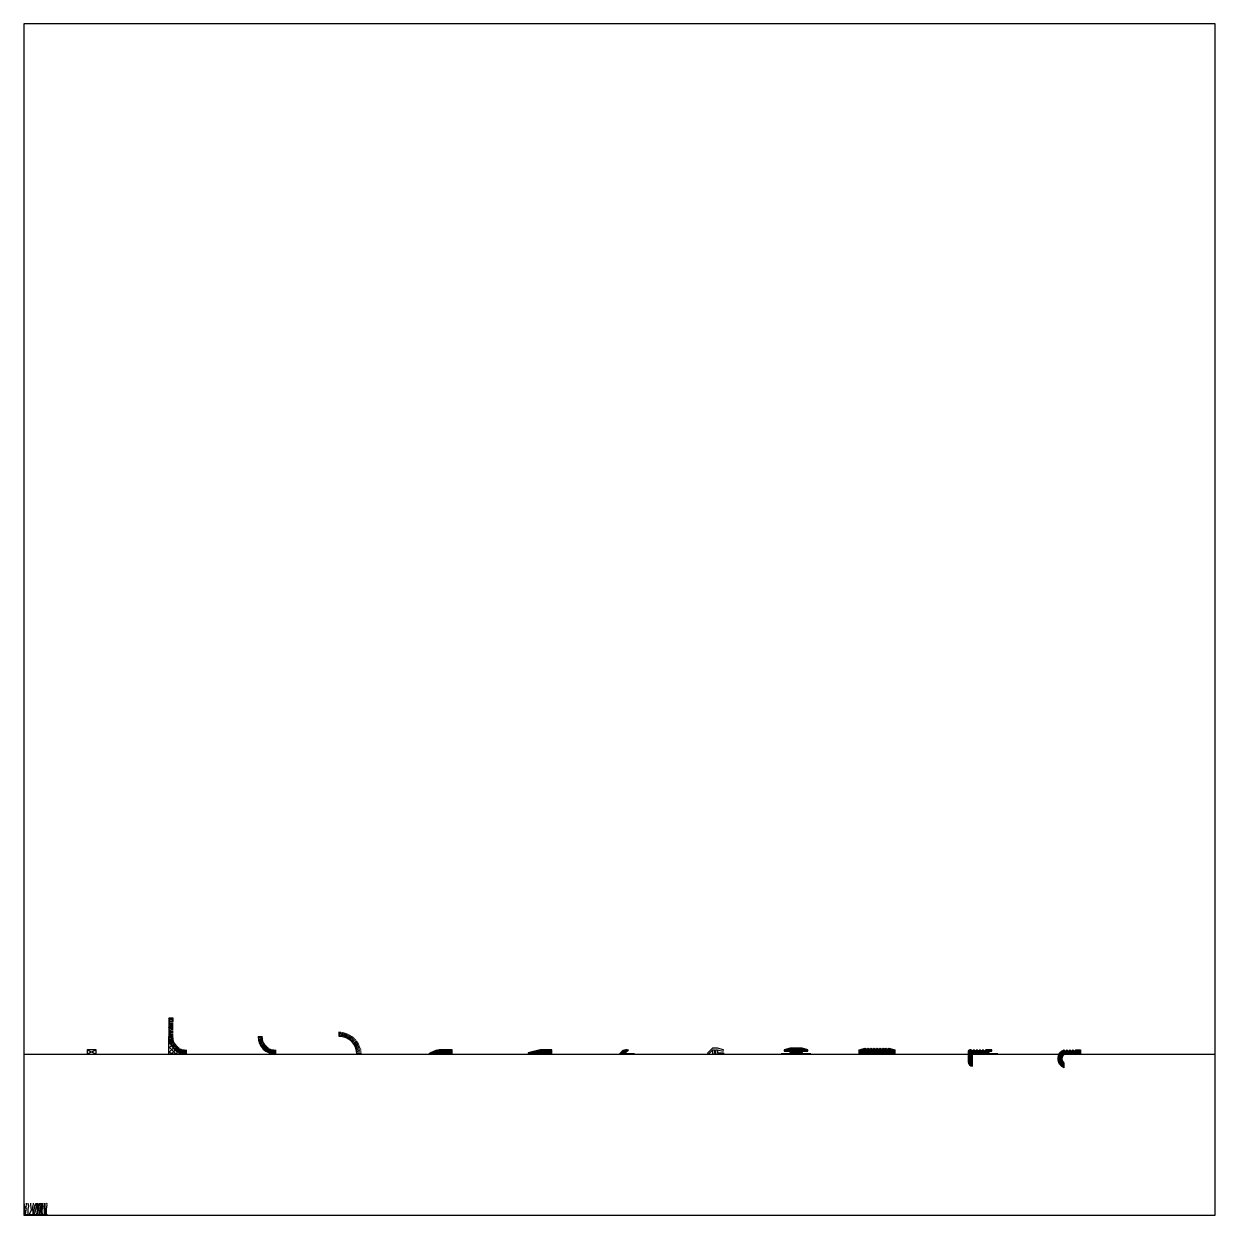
# Model space of a CAD drawing. Header units: inches. Extents: x 0 to 100, y 0 to 100.
import ezdxf

# ---------------------------------------------------------------- set-up
doc = ezdxf.new("R2010")
doc.units = ezdxf.units.IN
doc.header["$MEASUREMENT"] = 0
for name, color, linetype in [('FINE', 70, 'Continuous'), ('HATCH', 170, 'Continuous'), ('THIN', 151, 'Continuous'), ('WIDE', 213, 'Continuous')]:
    doc.layers.add(name, color=color, linetype=linetype)

# ---------------------------------------------------------------- blocks, each defined once
blk = doc.blocks.new('AecDtl_9680C1')
at = {"layer": 'FINE'}
for points in [[(0, 0.375), (-0.75, 0)], [(-0.75, 0.375), (0, 0)]]:
    blk.add_lwpolyline(points, dxfattribs=at)
at = {"layer": 'THIN'}
blk.add_lwpolyline([(-0.75, 0), (0, 0), (0, 0.375), (-0.75, 0.375)], close=True, dxfattribs=at)
blk = doc.blocks.new('AecDtl_9680D1')
at = {"layer": 'HATCH'}
h = blk.add_hatch(dxfattribs=at)
h.set_pattern_fill('ANSI37', color=256, scale=0.25, style=0)
h.set_pattern_definition([(45, (-12.16742052371836, -13.50564806944209), (-0.02209708691207961, 0.02209708691207961), []), (135, (-12.16742052371836, -13.50564806944209), (-0.02209708691207961, -0.02209708691207961), [])])
h.paths.add_polyline_path([(0.046875, 2.976588134950454), (0.3281250000000018, 2.976588134950454), (0.328125, 2.75), (0.3749999999999982, 2.75), (0.3750000000000018, 3.024322300773353), (0, 3.024322300773353), (0, 2.249999999999998), (0.046875, 2.249999999999998)])
h = blk.add_hatch(dxfattribs=at)
h.set_pattern_fill('ANSI37', color=256, scale=2, style=0)
h.set_pattern_definition([(45, (-12.16742052371836, -13.50564806944209), (-0.1767766952966369, 0.1767766952966369), []), (135, (-12.16742052371836, -13.50564806944209), (-0.1767766952966369, -0.1767766952966369), [])])
h.paths.add_polyline_path([(0.03828152419905706, 1.163281872329131), (0, 1.125000348130071), (1.77635683940025e-15, 1.77635683940025e-15), (1.125000348130071, 0), (1.163281872329131, 0.03828152419905884, -0.2870076801527375)])
for p, q in [((0, 1.125000348130071), (0.03828152419905884, 1.163281872329131)), ((1.125000348130071, 0), (1.163281872329131, 0.03828152419905884))]:
    blk.add_line(p, q, dxfattribs=at)
blk.add_lwpolyline([(0.03425769635052234, 1.187455557586368), (0.03302148614189271, 1.18699194917917)], dxfattribs=at)
at = {"layer": 'THIN'}
for p, q in [((0, 2.25), (0.375, 2.239285714285714)), ((0, 2.15625), (0.375, 2.17767857142857)), ((0, 2.0625), (0.375, 2.1)), ((0.046875, 2.911099137931036), (0.328125, 2.940193965517242)), ((0.046875, 2.811160714285712), (0.328125, 2.803125000000001)), ((0.046875, 2.721428571428572), (0.375, 2.740178571428572)), ((0.046875, 2.625), (0.375, 2.625)), ((0.046875, 2.529513888888889), (0.375, 2.517361111111111)), ((0.046875, 2.439174107142858), (0.375, 2.450892857142858)), ((0.046875, 2.345424107142858), (0.375, 2.357142857142858)), ((0, 1.96875), (0.375, 1.954861111111111)), ((0, 1.875), (0.375, 1.888888888888889)), ((0, 1.78125), (0.375, 1.820043103448276)), ((0, 1.6875), (0.375, 1.676785714285714)), ((0, 1.59375), (0.375, 1.61517857142857)), ((0, 1.5), (0.375, 1.5)), ((0.003211615142095781, 1.401895306154785), (0.3774087113565709, 1.426421479616089)), ((0.01283270793928537, 1.304210711669922), (0.3846245309544631, 1.353158033752441)), ((0.02882207939515524, 1.207364516975808), (0.3966165595463664, 1.280523387731854)), ((0.05111126056639748, 1.111771432346218), (0.413333445424799, 1.208828574259664)), ((0.07960480575734152, 1.017840802045257), (0.4347036043180061, 1.138380601533942)), ((0.1141807012330691, 0.9259748514523647), (0.4606355259248023, 1.069481138589273)), ((0.1546908877009674, 0.8365669646714977), (0.491018165775726, 1.002425223503623)), ((0.200961894323342, 0.75), (0.5257214207425065, 0.9375)), ((0.2527955815461826, 0.6666446504705963), (0.5645966861596374, 0.8749834878529477)), ((0.3099699895631467, 0.5868578564869189), (0.6074774921723609, 0.8151433923651901)), ((0.3722402887815353, 0.5109812773498952), (0.6541802165861501, 0.7582359580124223)), ((0.439339828220179, 0.439339828220179), (0.7045048711651347, 0.7045048711651347)), ((0.510981277349897, 0.3722402887815335), (0.7582359580124223, 0.6541802165861501)), ((0.5868578564869189, 0.3099699895631467), (0.8151433923651901, 0.6074774921723609)), ((0.6666446504705981, 0.2527955815461809), (0.8749834878529477, 0.5645966861596357)), ((0.75, 0.200961894323342), (0.9375, 0.5257214207425065)), ((0.8365669646714995, 0.1546908877009674), (1.002425223503625, 0.491018165775726)), ((0.9259748514523665, 0.1141807012330691), (1.069481138589275, 0.4606355259248023)), ((1.017840802045258, 0.07960480575734152), (1.138380601533944, 0.4347036043180061)), ((1.111771432346218, 0.05111126056639748), (1.208828574259664, 0.413333445424799)), ((1.207364516975808, 0.02882207939515347), (1.280523387731856, 0.3966165595463664)), ((1.304210711669922, 0.01283270793928359), (1.353158033752443, 0.3846245309544631)), ((1.401895306154785, 0.003211615142094004), (1.426421479616089, 0.3774087113565709)), ((1.5, 0), (1.5, 0.375))]:
    blk.add_line(p, q, dxfattribs=at)
blk.add_lwpolyline([(0.328125, 2.75), (0.375, 2.75), (0.375, 3.024322300773353), (0, 3.024322300773353), (0, 2.25), (0.046875, 2.25), (0.046875, 2.976588134950454), (0.328125, 2.976588134950454)], close=True, dxfattribs=at)
for points in [[(0, 3.015625), (0, 2.625)], [(1.5, 0), (0, 0), (0, 1.5)]]:
    blk.add_lwpolyline(points, dxfattribs=at)
at = {"layer": 'WIDE'}
blk.add_lwpolyline([(0, 2.625), (0, 1.5)], dxfattribs=at)
blk.add_arc((1.5, 1.5), 1.5, 180, 270, dxfattribs=at)
blk = doc.blocks.new('AecDtl_9680E1')
blk.add_lwpolyline([(0.0342576963505218, 1.187455557586369), (0.03302148614189183, 1.186991949179169)])
at = {"layer": 'THIN'}
for points in [[(0, 1.5), (0.375, 1.5)], [(0.00321161514209492, 1.401895306154785), (0.3774087113565713, 1.426421479616088)], [(0.01283270793928453, 1.304210711669922), (0.3846245309544634, 1.353158033752442)], [(0.02882207939515446, 1.207364516975807), (0.3966165595463658, 1.280523387731855)], [(0.05111126056639764, 1.111771432346218), (0.4133334454247982, 1.208828574259664)], [(0.0796048057573416, 1.017840802045257), (0.4347036043180063, 1.138380601533943)], [(0.1141807012330699, 0.925974851452365), (0.4606355259248025, 1.069481138589274)], [(0.1546908877009676, 0.8365669646714977), (0.4910181657757258, 1.002425223503623)], [(0.2009618943233422, 0.7499999999999997), (0.5257214207425067, 0.9374999999999996)], [(0.2527955815461824, 0.6666446504705965), (0.5645966861596369, 0.8749834878529473)], [(0.3099699895631475, 0.5868578564869189), (0.6074774921723607, 0.8151433923651892)], [(0.3722402887815344, 0.5109812773498961), (0.6541802165861509, 0.7582359580124219)], [(0.4393398282201791, 0.4393398282201785), (0.7045048711651344, 0.7045048711651338)], [(0.5109812773498972, 0.3722402887815332), (0.7582359580124229, 0.6541802165861498)], [(0.5868578564869198, 0.3099699895631469), (0.81514339236519, 0.6074774921723601)], [(0.6666446504705974, 0.2527955815461818), (0.8749834878529481, 0.5645966861596363)], [(0.7500000000000002, 0.2009618943233416), (0.9375000000000002, 0.5257214207425062)], [(0.8365669646714987, 0.1546908877009673), (1.002425223503624, 0.4910181657757254)], [(0.9259748514523659, 0.1141807012330697), (1.069481138589275, 0.4606355259248022)], [(1.017840802045258, 0.07960480575734155), (1.138380601533943, 0.4347036043180061)], [(1.111771432346219, 0.05111126056639768), (1.208828574259665, 0.4133334454247983)], [(1.207364516975808, 0.02882207939515421), (1.280523387731856, 0.3966165595463656)], [(1.304210711669923, 0.01283270793928431), (1.353158033752442, 0.3846245309544633)], [(1.401895306154785, 0.003211615142094844), (1.426421479616089, 0.3774087113565711)], [(1.5, 9.194034422677078e-17), (1.5, 0.3750000000000001)]]:
    blk.add_lwpolyline(points, dxfattribs=at)
at = {"layer": 'WIDE'}
blk.add_arc((1.5, 1.5), 1.5, 180, 270, dxfattribs=at)
blk = doc.blocks.new('AecDtl_9680F1')
at = {"layer": 'THIN'}
for points in [[(9.18861341181465e-17, 1.5), (9.18861341181465e-17, 1.875)], [(0.09810469384521468, 1.496788384857905), (0.1226308673065183, 1.870985481072382)], [(0.1957892883300774, 1.487167292060716), (0.2447366104125968, 1.858959115075894)], [(0.2926354830241925, 1.471177920604846), (0.3657943537802406, 1.838972400756057)], [(0.3882285676537812, 1.448888739433603), (0.4852857095672265, 1.811110924292003)], [(0.4821591979547424, 1.420395194242658), (0.6026989974434279, 1.775493992803323)], [(0.5740251485476346, 1.38581929876693), (0.7175314356845434, 1.732274123458662)], [(0.6634330353285018, 1.345309112299033), (0.8292912941606273, 1.681636390373791)], [(0.75, 1.299038105676658), (0.9375, 1.623797632095823)], [(0.8333553495294034, 1.247204418453818), (1.041694186911754, 1.559005523067272)], [(0.9131421435130811, 1.190030010436853), (1.141427679391351, 1.487537513046066)], [(0.9890187226501035, 1.127759711218466), (1.236273403312629, 1.409699639023082)], [(1.060660171779821, 1.060660171779821), (1.325825214724777, 1.325825214724776)], [(1.127759711218466, 0.989018722650103), (1.409699639023083, 1.236273403312629)], [(1.190030010436853, 0.9131421435130808), (1.487537513046066, 1.141427679391351)], [(1.247204418453818, 0.833355349529403), (1.559005523067273, 1.041694186911754)], [(1.299038105676658, 0.7499999999999998), (1.623797632095823, 0.9374999999999997)], [(1.345309112299033, 0.6634330353285018), (1.681636390373791, 0.8292912941606273)], [(1.38581929876693, 0.5740251485476346), (1.732274123458663, 0.7175314356845434)], [(1.420395194242658, 0.4821591979547424), (1.775493992803323, 0.6026989974434281)], [(1.448888739433602, 0.3882285676537813), (1.811110924292003, 0.4852857095672267)], [(1.471177920604846, 0.2926354830241927), (1.838972400756057, 0.3657943537802409)], [(1.487167292060716, 0.1957892883300778), (1.858959115075894, 0.2447366104125973)], [(1.496788384857905, 0.09810469384521514), (1.870985481072382, 0.122630867306519)], [(1.5, 6.661338147750943e-16), (1.875, 8.556388019984046e-16)]]:
    blk.add_lwpolyline(points, dxfattribs=at)
at = {"layer": 'WIDE'}
blk.add_arc((0, 0), 1.5, 0, 90, dxfattribs=at)
blk = doc.blocks.new('AecDtl_9680G1')
at = {"layer": 'HATCH'}
h = blk.add_hatch(dxfattribs=at)
h.set_pattern_fill('ANSI31', color=256, scale=0.5, style=0)
h.set_pattern_definition([(45, (-33.9603812595559, -13.50564806944209), (-0.04419417382415922, 0.04419417382415922), [])])
edge = h.paths.add_edge_path()
edge.add_arc((1.171875, -1.620740656473343), 1.999999999999996, 93.73999543512426, 125.867870720417)
edge.add_line((3.89515468270929e-05, 0), (2, 0))
edge.add_line((2, 0), (2, 0.375))
edge.add_line((2, 0.375), (1.041417221008729, 0.375))
at = {"layer": 'THIN'}
blk.add_lwpolyline([(1.041417221008729, 0.375, 0.1411098612691554), (3.89515468270929e-05, 0), (2, 0), (2, 0.375)], format="xyb", close=True, dxfattribs=at)
blk = doc.blocks.new('AecDtl_9680H1')
at = {"layer": 'HATCH'}
h = blk.add_hatch(dxfattribs=at)
h.set_pattern_fill('ANSI31', color=256, scale=0.5, style=0)
h.set_pattern_definition([(45, (-42.32887787414671, -13.50564806944209), (-0.04419417382415922, 0.04419417382415922), [])])
h.paths.add_polyline_path([(0, 0.125), (0, 0), (2, 0), (2, 0.375), (1, 0.375)])
at = {"layer": 'THIN'}
blk.add_lwpolyline([(0, 0.125), (0, 0), (2, 0), (2, 0.375), (1, 0.375)], close=True, dxfattribs=at)
blk = doc.blocks.new('AecDtl_9680J1')
at = {"layer": 'HATCH'}
h = blk.add_hatch(dxfattribs=at)
h.set_pattern_fill('ANSI31', color=256, scale=0.5, style=0)
h.set_pattern_definition([(45, (-50.00000022914486, -13.50564806944209), (-0.04419417382415922, 0.04419417382415922), [])])
edge = h.paths.add_edge_path()
edge.add_line((0, 0), (1.25, 0))
edge.add_line((1.25, 0), (1.25, 0.046875))
edge.add_line((1.25, 0.046875), (0.5183608105933288, 0.046875))
edge.add_arc((0.890625, 0.001660253673206213), 0.375000000000003, 112.00430311801401, 173.0748466244457, ccw=False)
edge.add_arc((0.5728865653873996, -0.2499999999999982), 0.6249999999999979, 73.52626634763622, 156.4218215217983)
at = {"layer": 'THIN'}
blk.add_lwpolyline([(0, 0), (1.25, 0), (1.25, 0.046875), (0.5183608105933288, 0.046875, -0.2729620021371766), (0.7501214148060811, 0.3493436477944325, 0.378345057328886), (6.460351792014762e-05, 0, 0.3782871657037655)], format="xyb", dxfattribs=at)
blk = doc.blocks.new('AecDtl_9680K1')
at = {"layer": 'THIN'}
blk.add_lwpolyline([(0.375, 0.375), (0.8446830468704584, 0.2537321874818335), (0.875, 0.375), (0.390877081708993, 0.5), (-0.05177669529663683, 0.5), (-0.4633883476483185, 0.08838834764831839), (-0.375, 0), (2.297153352953663e-17, 0.375)], dxfattribs=at)
blk.add_lwpolyline([(0, 0), (2.297153352953663e-17, 0.375), (0.125, 0.375), (0.125, 0.125), (0.25, 0.125), (0.25, 0.375), (0.375, 0.375), (0.3749999999999999, 0.125), (0.875, 0.125), (0.875, 0)], close=True, dxfattribs=at)
blk = doc.blocks.new('AecDtl_9680L1')
at = {"layer": 'HATCH'}
h = blk.add_hatch(dxfattribs=at)
h.set_pattern_fill('ANSI31', color=256, scale=0.5, style=0)
h.set_pattern_definition([(45, (-64.81921286957697, -13.50564806944209), (-0.04419417382415922, 0.04419417382415922), [])])
edge = h.paths.add_edge_path()
edge.add_line((0, 0), (1.25, 0))
edge.add_line((1.25, 0), (1.25, 0.046875))
edge.add_line((1.25, 0.046875), (0.6015625, 0.046875))
edge.add_arc((0.6015625, 0.1484375), 0.1015625, 180, 270, ccw=False)
edge.add_arc((0.6015625, 0.1484375), 0.1015625, 90, 180, ccw=False)
edge.add_line((0.6015625, 0.25), (1, 0.25))
edge.add_line((1, 0.25), (1, 0.375))
edge.add_line((1, 0.375), (0.5, 0.5))
edge.add_line((0.5, 0.5), (0, 0.5))
edge.add_line((0, 0.5), (-0.5, 0.5))
edge.add_line((-0.5, 0.5), (-1, 0.375))
edge.add_line((-1, 0.375), (-1, 0.25))
edge.add_line((-1, 0.25), (-0.6015625, 0.25))
edge.add_arc((-0.6015625, 0.1484375), 0.1015625, 0, 90, ccw=False)
edge.add_arc((-0.6015625, 0.1484375), 0.1015625, -90, 0, ccw=False)
edge.add_line((-0.6015625, 0.046875), (-1.25, 0.046875))
edge.add_line((-1.25, 0.046875), (-1.25, 0))
edge.add_line((-1.25, 0), (0, 0))
at = {"layer": 'THIN'}
blk.add_lwpolyline([(0, 0), (1.25, 0), (1.25, 0.046875), (0.6015625, 0.046875, -0.414213562373095), (0.5, 0.1484375), (0.5, 0.1484375, -0.414213562373095), (0.6015625, 0.25), (1, 0.25), (1, 0.375), (0.5, 0.5), (0, 0.5), (-0.5, 0.5), (-1, 0.375), (-1, 0.25), (-0.6015625, 0.25, -0.414213562373095), (-0.5, 0.1484375), (-0.5, 0.1484375, -0.414213562373095), (-0.6015625, 0.046875), (-1.25, 0.046875), (-1.25, 0)], format="xyb", close=True, dxfattribs=at)
blk = doc.blocks.new('AecDtl_9680M1')
at = {"layer": 'HATCH'}
h = blk.add_hatch(dxfattribs=at)
h.set_pattern_fill('ANSI31', color=256, scale=0.5, style=0)
h.set_pattern_definition([(45, (-71.61861694179441, -13.50564806944209), (-0.04419417382415922, 0.04419417382415922), [])])
h.paths.add_polyline_path([(0, 0.5), (0.125, 0.375), (0.25, 0.5), (0.375, 0.375), (0.5, 0.5), (0.625, 0.375), (0.75, 0.5), (0.875, 0.375), (1, 0.5), (1.5, 0.375), (1.5, 0), (0, 0), (-1.5, 0), (-1.5, 0.375), (-1, 0.5), (-0.875, 0.375), (-0.75, 0.5), (-0.625, 0.375), (-0.5, 0.5), (-0.375, 0.375), (-0.25, 0.5), (-0.125, 0.375)])
at = {"layer": 'THIN'}
blk.add_lwpolyline([(0, 0.5), (0.125, 0.375), (0.25, 0.5), (0.375, 0.375), (0.5, 0.5), (0.625, 0.375), (0.75, 0.5), (0.875, 0.375), (1, 0.5), (1.5, 0.375), (1.5, 0), (0, 0), (-1.5, 0), (-1.5, 0.375), (-1, 0.5), (-0.875, 0.375), (-0.75, 0.5), (-0.625, 0.375), (-0.5, 0.5), (-0.375, 0.375), (-0.25, 0.5), (-0.125, 0.375)], close=True, dxfattribs=at)
blk = doc.blocks.new('AecDtl_9680N1')
at = {"layer": 'HATCH'}
h = blk.add_hatch(dxfattribs=at)
h.set_pattern_fill('ANSI31', color=256, scale=0.5, style=0)
h.set_pattern_definition([(45, (-79.63842596829892, -13.50564806944209), (-0.04419417382415922, 0.04419417382415922), [])])
edge = h.paths.add_edge_path()
edge.add_arc((0, -0.625), 0.375, 180, 270)
edge.add_line((0, -1), (0, 0))
edge.add_line((0, 0), (2.125, 0))
edge.add_line((2.125, 0), (2.125, 0.046875))
edge.add_line((2.125, 0.046875), (1.4765625, 0.046875))
edge.add_arc((1.4765625, 0.1484375), 0.1015625, 180, 270, ccw=False)
edge.add_arc((1.4765625, 0.1484375), 0.1015625, 90, 180, ccw=False)
edge.add_line((1.4765625, 0.25), (1.625, 0.25))
edge.add_line((1.625, 0.25), (1.625, 0.375))
edge.add_line((1.625, 0.375), (1.125, 0.375))
edge.add_line((1.125, 0.375), (1, 0.25))
edge.add_line((1, 0.25), (0.875, 0.375))
edge.add_line((0.875, 0.375), (0.75, 0.25))
edge.add_line((0.75, 0.25), (0.625, 0.375))
edge.add_line((0.625, 0.375), (0.5, 0.25))
edge.add_line((0.5, 0.25), (0.375, 0.375))
edge.add_line((0.375, 0.375), (0.25, 0.25))
edge.add_line((0.25, 0.25), (0.125, 0.375))
edge.add_line((0.125, 0.375), (0, 0.25))
edge.add_line((0, 0.25), (-0.01072330470336169, 0.25))
edge.add_arc((-0.1875, 0.1875), 0.1875000000000014, 19.47122063449055, 180)
edge.add_line((-0.375, 0.1875), (-0.375, -0.625))
at = {"layer": 'THIN'}
blk.add_lwpolyline([(-0.375, -0.625, 0.4142135623730949), (0, -1), (0, 0), (2.125, 0), (2.125, 0.046875), (1.4765625, 0.046875, -0.414213562373095), (1.375, 0.1484375), (1.375, 0.1484375, -0.414213562373095), (1.4765625, 0.25), (1.625, 0.25), (1.625, 0.375), (1.125, 0.375), (1, 0.25), (0.875, 0.375), (0.75, 0.25), (0.625, 0.375), (0.5, 0.25), (0.375, 0.375), (0.25, 0.25), (0.125, 0.375), (0, 0.25), (-0.01072330470336169, 0.25, 0.8430389971007666), (-0.375, 0.1875)], format="xyb", close=True, dxfattribs=at)
blk = doc.blocks.new('AecDtl_9680P1')
at = {"layer": 'HATCH'}
h = blk.add_hatch(dxfattribs=at)
h.set_pattern_fill('ANSI31', color=256, scale=0.5, style=0)
h.set_pattern_definition([(45, (-87.30954832329707, -13.50564806944209), (-0.04419417382415922, 0.04419417382415922), [])])
edge = h.paths.add_edge_path()
edge.add_line((0.125, 0.25), (0.25, 0.375))
edge.add_line((0.25, 0.375), (0.375, 0.25))
edge.add_line((0.375, 0.25), (0.5, 0.375))
edge.add_line((0.5, 0.375), (0.625, 0.25))
edge.add_line((0.625, 0.25), (0.75, 0.375))
edge.add_line((0.75, 0.375), (0.875, 0.25))
edge.add_line((0.875, 0.25), (1, 0.375))
edge.add_line((1, 0.375), (1.375, 0.375))
edge.add_line((1.375, 0.375), (1.375, 0))
edge.add_line((1.375, 0), (0, 0))
edge.add_arc((0.3125, -0.375), 0.4881406047441659, 129.8055710922652, 230.1944289077348)
edge.add_line((0, -0.75), (0, -1.125))
edge.add_arc((0.3125, -0.375), 0.8125, 112.6198649480404, 247.3801350519596, ccw=False)
edge.add_line((0, 0.375), (0.125, 0.25))
at = {"layer": 'THIN'}
blk.add_lwpolyline([(0.125, 0.25), (0.25, 0.375), (0.375, 0.25), (0.5, 0.375), (0.625, 0.25), (0.75, 0.375), (0.875, 0.25), (1, 0.375), (1.375, 0.375), (1.375, 0), (0, 0, 0.4683749459844424), (0, -0.75), (0, -1.125, -0.6666666666666666), (0, 0.375)], format="xyb", close=True, dxfattribs=at)
blk = doc.blocks.new('AecDtl_Carpet')
at = {"layer": 'THIN', "linetype": 'Continuous'}
for p, q in [((0.2283464567153715, 0.9448818897362798), (0.2362204724922776, 1)), ((0.4173228346626274, 0.763779527740553), (0.3740157480351627, 1)), ((0.5866141732549295, 0.8543307087384164), (0.5905511811142787, 1)), ((0.8031496063340455, 0.9330708661582321), (0.8070866141933948, 1)), ((0.9094488189439289, 0.7047244096174836), (1.003937007917557, 1)), ((1.090551181114279, 0.9133858268614858), (1.102362204750534, 1)), ((1.169291338592302, 0.795275590615347), (1.188976378005464, 1)), ((1.299212598474696, 0.9094488190021366), (1.303149606334046, 1)), ((1.381889763812069, 0.9291338582988828), (1.37795275595272, 1)), ((1.456692913430743, 1), (1.484251968504395, 0.7559055117890239)), ((1.58267716539558, 0.77952755917795), (1.562992126040626, 1)), ((1.669291338592302, 1), (1.700787401583511, 0.9015748032834381)), ((1.803149606334046, 0.7401574803516269), (1.787401574838441, 1)), ((1.933070866158232, 1), (1.913385826803278, 0.9133858268614858)), ((0.02362204727251083, 0.9881889764219522), (0.02362204727251083, 0.9960629921406507)), ((0.03543307090876624, 0.9566929135471582), (0.02362204727251083, 0.9881889764219522)), ((0.05511811026372015, 0.9251968504395336), (0.03543307090876624, 0.9566929135471582)), ((0.03937007876811549, 0), (0.04724409448681399, 0.03149606310762465)), ((0.04724409448681399, 0.5275590552482754), (0.07874015753623098, 0.5748031495604664)), ((0.06692913389997557, 0.4645669292658567), (0.04724409448681399, 0.5275590552482754)), ((0.04724409448681399, 0.03149606310762465), (0.05905511812306941, 0.0787401576526463)), ((0.05905511812306941, 0.8897637797053903), (0.05511811026372015, 0.9251968504395336)), ((0.05905511812306941, 0.8425196851603687), (0.05905511812306941, 0.8897637797053903)), ((0.07480314961867407, 0.7716535434592515), (0.05905511812306941, 0.8425196851603687)), ((0.05905511812306941, 0.0787401576526463), (0.08267716539558023, 0.1181102362461388)), ((0.08267716539558023, 0.4015748032834381), (0.06692913389997557, 0.4645669292658567)), ((0.07480314961867407, 0.7283464567735791), (0.07480314961867407, 0.7716535434592515)), ((0.07874015753623098, 0.5748031495604664), (0.07480314961867407, 0.7283464567735791)), ((0.07480314961867407, 0.2047244096174836), (0.08267716539558023, 0.2598425196483731)), ((0.08267716539558023, 0.1181102362461388), (0.07480314961867407, 0.2047244096174836)), ((0.09448818903183565, 0.3149606299120933), (0.08267716539558023, 0.4015748032834381)), ((0.08267716539558023, 0.2598425196483731), (0.09448818903183565, 0.3149606299120933)), ((0.1062992126098834, 0), (0.1102362205274403, 0.03937007882632315)), ((0.1102362205274403, 0.03937007882632315), (0.1614173228736036, 0.2204724410548806)), ((0.1614173228736036, 0.2913385827559978), (0.1929133858648129, 0.4094488190021366)), ((0.1614173228736036, 0.2204724410548806), (0.1614173228736036, 0.2913385827559978)), ((0.1811023622285575, 0.6338582676835358), (0.2086614173604175, 0.7244094489142299)), ((0.2125984252197668, 0.5078740157186985), (0.1811023622285575, 0.6338582676835358)), ((0.1929133858648129, 0.4094488190021366), (0.2125984252197668, 0.5078740157186985)), ((0.2086614173604175, 0.7244094489142299), (0.2440944882109761, 0.8346456694416702)), ((0.2362204724922776, 0.9015748032834381), (0.2283464567153715, 0.9448818897362798)), ((0.2440944882109761, 0.8346456694416702), (0.2362204724922776, 0.9015748032834381)), ((0.3228346456889994, 0), (0.3543307086802088, 0.1259842519648373)), ((0.3543307086802088, 0.1259842519648373), (0.3779527559527196, 0.5078740157186985)), ((0.3779527559527196, 0.5078740157186985), (0.4173228346626274, 0.763779527740553)), ((0.5, 0.141732283635065), (0.6377952756010927, 0.4370078740175813)), ((0.5, 0), (0.5, 0.141732283635065)), ((0.6023622047505341, 0.6535433072131127), (0.5866141732549295, 0.8543307087384164)), ((0.6377952756010927, 0.4370078740175813), (0.6023622047505341, 0.6535433072131127)), ((0.7519685039878823, 0.688976377947256), (0.8031496063340455, 0.9330708661582321)), ((0.7519685039878823, 0.4921259842813015), (0.7519685039878823, 0.688976377947256)), ((0.7755905512021855, 0.2244094489142299), (0.7519685039878823, 0.4921259842813015)), ((0.7755905512021855, 0.003937007859349251), (0.7755905512021855, 0.2244094489142299)), ((0.7913385826977901, 0), (0.811023622052744, 0.2244094489142299)), ((0.811023622052744, 0.2244094489142299), (0.8937007874483243, 0.5511811024043709)), ((0.8897637795307674, 0.1062992126680911), (0.9724409449263476, 0.3543307087384164)), ((0.9133858268032782, 0), (0.8897637795307674, 0.1062992126680911)), ((0.8937007874483243, 0.5511811024043709), (0.9094488189439289, 0.7047244096174836)), ((0.9724409449263476, 0.3543307087384164), (1.047244094486814, 0.6141732283867896)), ((1.047244094486814, 0.6141732283867896), (1.090551181114279, 0.9133858268614858)), ((1.070866141759325, 0), (1.090551181114279, 0.1102362205274403)), ((1.090551181114279, 0.1102362205274403), (1.157480315014254, 0.3976377954240888)), ((1.157480315014254, 0.5944881890900433), (1.169291338592302, 0.795275590615347)), ((1.157480315014254, 0.3976377954240888), (1.157480315014254, 0.5944881890900433)), ((1.173228346509859, 0.1181102362461388), (1.224409448856022, 0.4251968504395336)), ((1.196850393724162, 0), (1.173228346509859, 0.1181102362461388)), ((1.224409448856022, 0.4251968504395336), (1.271653543342836, 0.6338582676835358)), ((1.271653543342836, 0.6338582676835358), (1.299212598474696, 0.9094488190021366)), ((1.314960629970301, 0), (1.34645669296151, 0.3937007875647396)), ((1.34645669296151, 0.3937007875647396), (1.409448818943929, 0.7165354331955314)), ((1.409448818943929, 0.7165354331955314), (1.381889763812069, 0.9291338582988828)), ((1.440944881935138, 0.5236220473889261), (1.433070866158232, 0.1377952757757157)), ((1.433070866158232, 0.1377952757757157), (1.437007874017581, 0)), ((1.484251968504395, 0.7559055117890239), (1.440944881935138, 0.5236220473889261)), ((1.531496062991209, 0.2874015748966485), (1.578740157536231, 0.6456692914944142)), ((1.590551181114279, 0), (1.531496062991209, 0.2874015748966485)), ((1.578740157536231, 0.6456692914944142), (1.58267716539558, 0.77952755917795)), ((1.700787401583511, 0.9015748032834381), (1.677165354369208, 0.6771653543692082)), ((1.677165354369208, 0.6771653543692082), (1.700787401583511, 0.3622047244571149)), ((1.700787401583511, 0.3622047244571149), (1.712598425219767, 0.173228346509859)), ((1.712598425219767, 0.173228346509859), (1.700787401583511, 0)), ((1.783464566979092, 0), (1.803149606334046, 0.09842519694939256)), ((1.79133858269779, 0.5669291338417679), (1.803149606334046, 0.7401574803516269)), ((1.79133858269779, 0.4330708661582321), (1.79133858269779, 0.5669291338417679)), ((1.79133858269779, 0.295275590615347), (1.79133858269779, 0.4330708661582321)), ((1.803149606334046, 0.09842519694939256), (1.79133858269779, 0.295275590615347)), ((1.897637795307674, 0.6968503936659545), (1.866141732316464, 0.5118110235780478)), ((1.866141732316464, 0.5118110235780478), (1.87795275595272, 0.4212598425801843)), ((1.87795275595272, 0.4212598425801843), (1.885826771671418, 0.311023622052744)), ((1.885826771671418, 0.311023622052744), (1.885826771671418, 0.1850393700879067)), ((1.885826771671418, 0.1850393700879067), (1.889763779530767, 0)), ((1.917322834662627, 0.8267716537229717), (1.897637795307674, 0.6968503936659545)), ((1.913385826803278, 0.9133858268614858), (1.917322834662627, 0.8267716537229717))]:
    blk.add_line(p, q, dxfattribs=at)
at = {"layer": 'WIDE', "linetype": 'Continuous'}
for p, q in [((0, 0.0433070866856724), (2, 0.0433070866856724)), ((0, 0), (2, 0))]:
    blk.add_line(p, q, dxfattribs=at)

msp = doc.modelspace()

# ---------------------------------------------------------------- linework, layer by layer
msp.add_line((0, 13.50564806944209), (100, 13.50564806944209))
msp.add_lwpolyline([(0, 0), (100, 0), (100, 100), (0, 100)], close=True)

# ---------------------------------------------------------------- block references
for name, p in [('AecDtl_9680D1', (12.16742052371836, 13.50564806944209)), ('AecDtl_9680E1', (19.66419885552841, 13.50564806944209)), ('AecDtl_9680F1', (26.46360292774585, 13.50564806944209)), ('AecDtl_9680K1', (57.84546569075126, 13.50564806944209)), ('AecDtl_9680L1', (64.81921286957697, 13.50564806944209)), ('AecDtl_9680M1', (71.61861694179441, 13.50564806944209)), ('AecDtl_9680C1', (6.065391627673421, 13.50564806944209)), ('AecDtl_9680G1', (33.9603812595559, 13.50564806944209)), ('AecDtl_9680H1', (42.32887787414671, 13.50564806944209)), ('AecDtl_9680J1', (50.00000022914486, 13.50564806944209)), ('AecDtl_9680N1', (79.63842596829892, 13.50564806944209)), ('AecDtl_9680P1', (87.30954832329707, 13.50564806944209)), ('AecDtl_Carpet', (0, 0))]:
    msp.add_blockref(name, p)

doc.saveas('drawing.dxf')
